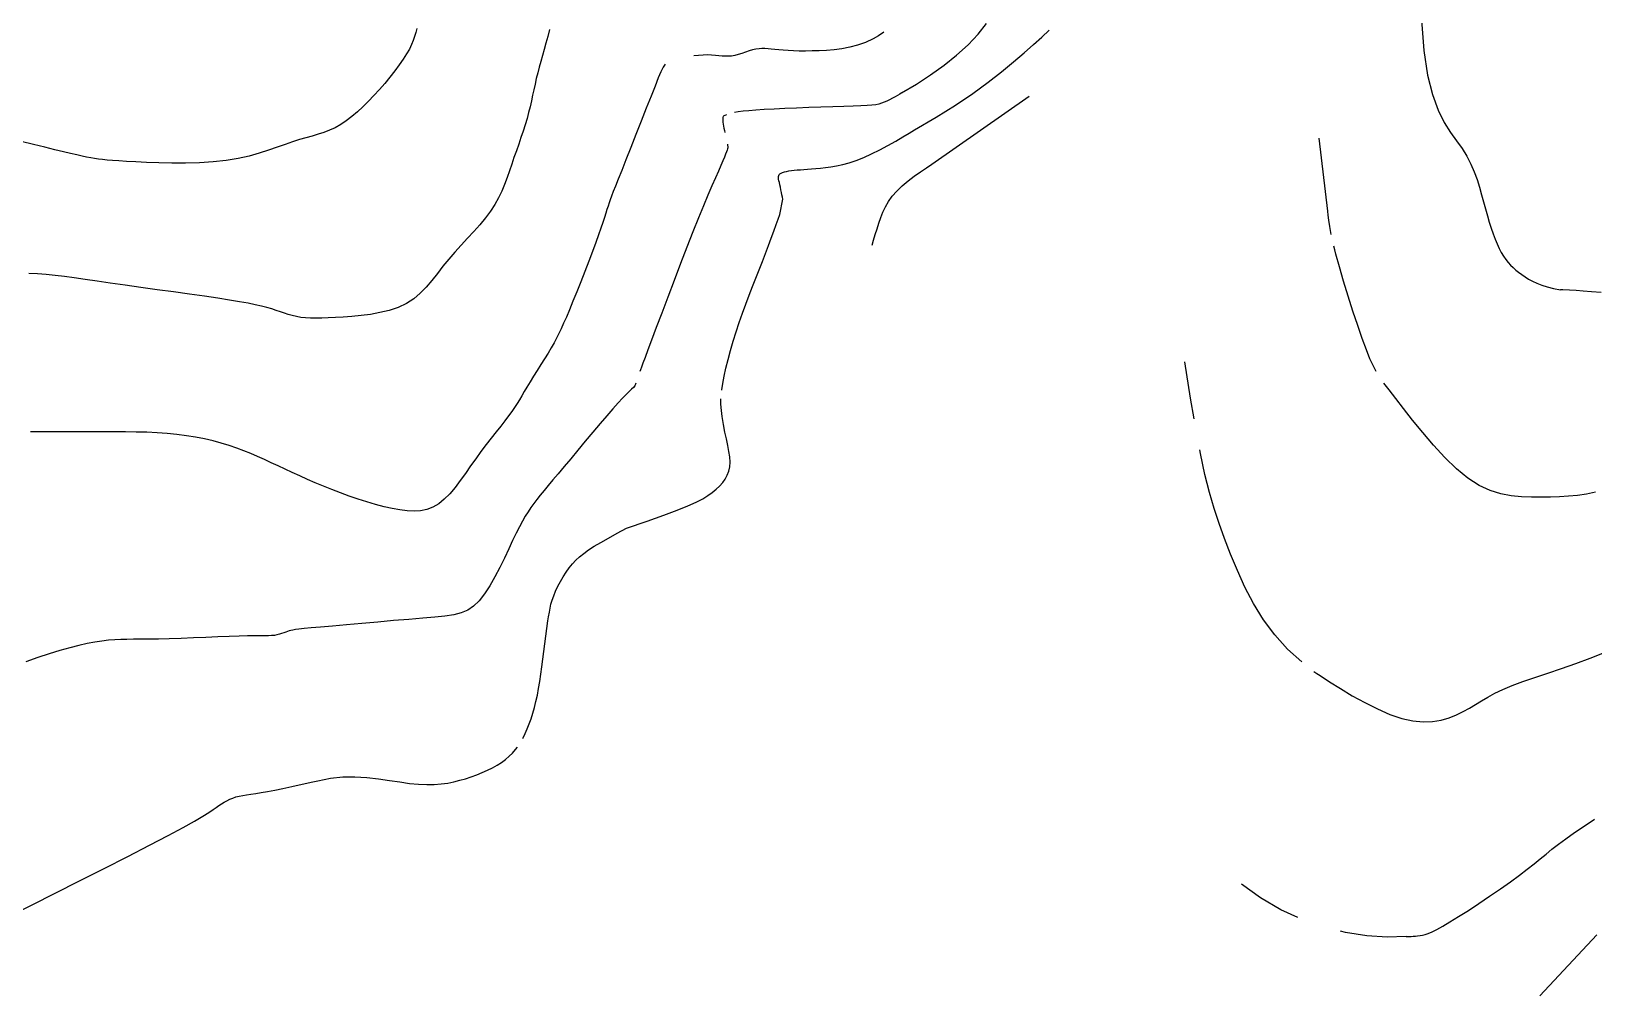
# Model space of a CAD drawing. Header units: millimetres. Extents: x 2235526 to 2245569, y 371981 to 382303.
# Drawn here: x 2243974.1 to 2244211.5, y 377917.6 to 378064.1 of the extents above; entities that cross this region are included whole.
import ezdxf

# ---------------------------------------------------------------- set-up
doc = ezdxf.new("R2010")
doc.units = ezdxf.units.MM
doc.linetypes.add('CONTI', pattern=[0])
for name, color, linetype, transparency in [('161', 10, 'CONTI', 0.7), ('163', 10, 'CONTI', 0.7), ('165', 10, 'CONTI', 0.7), ('167', 10, 'CONTI', 0.7), ('169', 10, 'CONTI', 0.7), ('171', 10, 'CONTI', 0.7)]:
    doc.layers.add(name, color=color, linetype=linetype, transparency=transparency)

msp = doc.modelspace()

# ---------------------------------------------------------------- linework, layer by layer
at = {"layer": '161', "elevation": 161}
msp.add_lwpolyline([(2244101.84, 378031.62), (2244102.06, 378032.41), (2244102.32, 378033.25), (2244102.59, 378034.11), (2244102.86, 378034.97), (2244103.15, 378035.81), (2244103.48, 378036.64), (2244103.87, 378037.45), (2244104.34, 378038.26), (2244104.9, 378039.06), (2244105.59, 378039.85), (2244106.4, 378040.63), (2244107.3, 378041.39), (2244108.25, 378042.11), (2244109.2, 378042.78), (2244110.11, 378043.39), (2244110.94, 378043.92), (2244125.69, 378054.27)], dxfattribs=at)
at = {"layer": '163'}
for points in [[(2244108.31, 378049.15), (2244111.59, 378051.06), (2244114.53, 378052.91), (2244117.14, 378054.68), (2244119.47, 378056.37), (2244121.52, 378057.96), (2244123.34, 378059.46), (2244124.95, 378060.84), (2244126.36, 378062.11), (2244127.62, 378063.25), (2244128.74, 378064.28)], [(2244064.53, 377988.65), (2244067.65, 377989.7), (2244070.19, 377990.6), (2244072.24, 377991.36), (2244073.86, 377992.02), (2244075.12, 377992.6), (2244076.11, 377993.12), (2244076.9, 377993.6), (2244077.56, 377994.07), (2244078.15, 377994.55), (2244078.68, 377995.04), (2244079.14, 377995.56), (2244079.53, 377996.11), (2244079.84, 377996.69), (2244080.07, 377997.31), (2244080.21, 377997.97), (2244080.26, 377998.69), (2244080.22, 377999.46), (2244080.09, 378000.3), (2244079.92, 378001.21), (2244079.7, 378002.19), (2244079.47, 378003.25), (2244079.25, 378004.39), (2244079.06, 378005.63), (2244078.92, 378006.97)], [(2244048.77, 377956.71), (2244048.82, 377956.79), (2244049.14, 377957.46), (2244049.45, 377958.16), (2244049.74, 377958.91), (2244050.02, 377959.7), (2244050.28, 377960.54), (2244050.53, 377961.41), (2244050.76, 377962.33), (2244050.98, 377963.3), (2244051.17, 377964.3), (2244051.36, 377965.35), (2244051.52, 377966.45), (2244051.67, 377967.57), (2244051.82, 377968.72), (2244051.96, 377969.89), (2244052.1, 377971.07), (2244052.25, 377972.25), (2244052.41, 377973.41), (2244052.59, 377974.56)], [(2244017.65, 377950.27), (2244019.53, 377950.68), (2244021.41, 377950.87), (2244023.26, 377950.88), (2244025.07, 377950.77), (2244026.83, 377950.57), (2244028.51, 377950.33), (2244030.09, 377950.09), (2244031.57, 377949.88), (2244032.93, 377949.75), (2244034.17, 377949.7), (2244035.32, 377949.72), (2244036.38, 377949.8), (2244037.37, 377949.93), (2244038.31, 377950.12), (2244039.21, 377950.34), (2244040.08, 377950.59), (2244040.94, 377950.87), (2244041.78, 377951.18), (2244042.61, 377951.51), (2244043.4, 377951.86), (2244044.16, 377952.24), (2244044.87, 377952.64), (2244045.54, 377953.07), (2244046.16, 377953.52), (2244046.72, 377953.99), (2244047.22, 377954.49), (2244047.68, 377955.02), (2244047.96, 377955.4)]]:
    msp.add_lwpolyline(points, dxfattribs=at)
at = {"layer": '163', "elevation": 163}
for points in [[(2244078.99, 378009.59), (2244079, 378009.67), (2244079.15, 378010.63), (2244079.36, 378011.72), (2244079.63, 378012.94), (2244079.96, 378014.24), (2244080.33, 378015.62), (2244080.74, 378017.04), (2244081.18, 378018.48), (2244081.65, 378019.91), (2244082.14, 378021.31), (2244082.64, 378022.68), (2244083.15, 378024.02), (2244083.67, 378025.33), (2244084.18, 378026.62), (2244084.69, 378027.89), (2244085.18, 378029.14), (2244085.65, 378030.38), (2244086.1, 378031.58), (2244086.53, 378032.72), (2244086.91, 378033.78), (2244087.26, 378034.75), (2244087.56, 378035.6), (2244087.8, 378036.31), (2244088.26, 378038.6), (2244088.21, 378038.91), (2244088.14, 378039.26), (2244088.07, 378039.64), (2244087.99, 378040.03), (2244087.91, 378040.42), (2244087.83, 378040.79), (2244087.75, 378041.13), (2244087.69, 378041.43), (2244087.64, 378041.68), (2244087.61, 378041.89), (2244087.61, 378042.07), (2244087.65, 378042.23), (2244087.73, 378042.36), (2244087.85, 378042.48), (2244088.03, 378042.58), (2244088.25, 378042.68), (2244088.52, 378042.77), (2244088.84, 378042.84), (2244089.2, 378042.91), (2244089.59, 378042.97), (2244090.01, 378043.02), (2244090.47, 378043.06), (2244090.96, 378043.1), (2244091.48, 378043.14), (2244092.05, 378043.18), (2244092.66, 378043.22), (2244093.31, 378043.28), (2244094.01, 378043.34), (2244094.77, 378043.42), (2244095.58, 378043.53), (2244096.45, 378043.68), (2244097.38, 378043.89), (2244098.37, 378044.16), (2244099.44, 378044.51), (2244100.57, 378044.96), (2244101.77, 378045.5), (2244103.01, 378046.12), (2244104.24, 378046.78), (2244105.43, 378047.44), (2244106.53, 378048.08), (2244107.5, 378048.66), (2244108.31, 378049.15)], [(2244078.92, 378006.97), (2244078.88, 378007.51), (2244078.87, 378008.13), (2244078.88, 378008.28)], [(2244052.59, 377974.56), (2244052.7, 377975.2), (2244052.81, 377975.87), (2244052.92, 377976.49), (2244053.05, 377977.09), (2244053.23, 377977.71), (2244053.47, 377978.38), (2244053.76, 377979.08), (2244054.11, 377979.81), (2244054.49, 377980.54), (2244054.92, 377981.26), (2244055.36, 377981.95), (2244055.83, 377982.61), (2244056.3, 377983.21), (2244056.81, 377983.76), (2244057.38, 377984.3), (2244058.02, 377984.82), (2244058.76, 377985.35), (2244059.62, 377985.9), (2244060.64, 377986.49), (2244061.81, 377987.14), (2244063.13, 377987.86), (2244064.53, 377988.65)], [(2243971.07, 377929.86), (2243974.21, 377931.44), (2243977.72, 377933.2), (2243981.42, 377935.07), (2243985.16, 377936.96), (2243988.76, 377938.79), (2243992.07, 377940.49), (2243994.91, 377941.97), (2243997.16, 377943.18), (2243998.87, 377944.14), (2244000.14, 377944.88), (2244001.05, 377945.45), (2244001.7, 377945.89), (2244002.18, 377946.23), (2244002.58, 377946.51), (2244002.97, 377946.78), (2244003.38, 377947.03), (2244003.8, 377947.25), (2244004.24, 377947.46), (2244004.7, 377947.65), (2244005.19, 377947.81), (2244005.69, 377947.95), (2244006.23, 377948.06), (2244006.81, 377948.16), (2244007.46, 377948.25), (2244008.19, 377948.35), (2244009.02, 377948.48), (2244009.97, 377948.63), (2244011.07, 377948.84), (2244012.31, 377949.1), (2244013.7, 377949.41), (2244015.23, 377949.75), (2244016.88, 377950.11), (2244017.65, 377950.27)], [(2244203.28, 377917.62), (2244211.98, 377926.85)]]:
    msp.add_lwpolyline(points, dxfattribs=at)
at = {"layer": '165'}
for points in [[(2244106.32, 378054.75), (2244108.57, 378056.1), (2244110.73, 378057.51), (2244112.78, 378058.98), (2244114.69, 378060.49), (2244116.42, 378062.05), (2244117.94, 378063.66), (2244119.22, 378065.31)], [(2244166.54, 377929.51), (2244163.97, 377930.68), (2244160.87, 377932.48), (2244157.96, 377934.59)], [(2244182.99, 377926.62), (2244180.1, 377926.51), (2244177.01, 377926.71), (2244173.79, 377927.23), (2244173.01, 377927.42)]]:
    msp.add_lwpolyline(points, dxfattribs=at)
at = {"layer": '165', "elevation": 165}
for points in [[(2244106.32, 378054.75), (2244106.04, 378054.58), (2244105.71, 378054.39), (2244105.33, 378054.17), (2244104.93, 378053.94), (2244104.51, 378053.72), (2244104.09, 378053.51), (2244103.68, 378053.33), (2244103.28, 378053.18), (2244102.87, 378053.06), (2244102.39, 378052.97), (2244101.81, 378052.89), (2244101.07, 378052.83), (2244100.14, 378052.78), (2244098.97, 378052.73), (2244097.53, 378052.68), (2244095.87, 378052.63), (2244094.08, 378052.57), (2244092.22, 378052.52), (2244090.36, 378052.45), (2244088.57, 378052.38), (2244086.94, 378052.31), (2244085.46, 378052.23), (2244084.19, 378052.14), (2244083.13, 378052.05), (2244082.24, 378051.97), (2244081.51, 378051.88), (2244080.92, 378051.81)], [(2244079.72, 378051.42), (2244079.19, 378051.21), (2244079.16, 378051.03), (2244079.15, 378050.81), (2244079.16, 378050.57), (2244079.18, 378050.3), (2244079.22, 378050.01), (2244079.27, 378049.7), (2244079.33, 378049.39), (2244079.4, 378049.06), (2244079.48, 378048.74)], [(2244079.86, 378046.98), (2244079.91, 378046.42), (2244079.87, 378046.25), (2244079.8, 378046.05), (2244079.71, 378045.79), (2244079.58, 378045.44), (2244079.4, 378045), (2244079.16, 378044.43), (2244078.86, 378043.74), (2244078.49, 378042.88), (2244078.04, 378041.86), (2244077.51, 378040.66), (2244076.91, 378039.25), (2244076.23, 378037.63), (2244075.47, 378035.78), (2244074.63, 378033.68), (2244073.71, 378031.35), (2244072.74, 378028.84), (2244071.76, 378026.28), (2244070.79, 378023.73), (2244069.88, 378021.31), (2244069.05, 378019.11), (2244068.34, 378017.22), (2244067.77, 378015.71), (2244067.34, 378014.56), (2244067.02, 378013.71), (2244066.79, 378013.11), (2244066.64, 378012.7), (2244066.53, 378012.42)], [(2244065.96, 378010.66), (2244065.8, 378010.26), (2244065.59, 378010.02), (2244065.31, 378009.74), (2244064.95, 378009.39), (2244064.5, 378008.95), (2244063.94, 378008.38), (2244063.27, 378007.67), (2244062.47, 378006.79), (2244061.54, 378005.72), (2244060.51, 378004.52), (2244059.4, 378003.21), (2244058.27, 378001.86), (2244057.14, 378000.51), (2244056.05, 377999.2), (2244055.04, 377997.99), (2244054.14, 377996.92), (2244053.34, 377995.97), (2244052.63, 377995.12), (2244052, 377994.36), (2244051.43, 377993.66), (2244050.92, 377993.01), (2244050.45, 377992.39), (2244050, 377991.77), (2244049.58, 377991.14), (2244049.15, 377990.45), (2244048.72, 377989.7), (2244048.26, 377988.86), (2244047.77, 377987.89), (2244047.23, 377986.77), (2244046.63, 377985.5), (2244045.98, 377984.11), (2244045.28, 377982.67), (2244044.54, 377981.24), (2244043.77, 377979.88), (2244042.97, 377978.65), (2244042.15, 377977.61), (2244041.3, 377976.8), (2244040.41, 377976.21), (2244039.41, 377975.78), (2244038.27, 377975.49), (2244036.94, 377975.28), (2244035.39, 377975.12), (2244033.57, 377974.97), (2244031.46, 377974.79), (2244029.14, 377974.6), (2244026.72, 377974.38), (2244024.29, 377974.17), (2244021.97, 377973.96), (2244019.85, 377973.77), (2244018.04, 377973.61), (2244016.62, 377973.48), (2244015.55, 377973.38), (2244014.76, 377973.3), (2244014.21, 377973.23), (2244013.82, 377973.17), (2244013.53, 377973.11), (2244013.29, 377973.03), (2244013.03, 377972.94), (2244012.76, 377972.84), (2244012.46, 377972.73), (2244012.13, 377972.62), (2244011.79, 377972.52), (2244011.42, 377972.43), (2244011.03, 377972.36), (2244010.61, 377972.32), (2244010.13, 377972.3), (2244009.56, 377972.29), (2244008.87, 377972.28), (2244008.01, 377972.28), (2244006.96, 377972.27), (2244005.68, 377972.24), (2244004.16, 377972.19), (2244002.45, 377972.12), (2244000.61, 377972.04), (2243998.72, 377971.97), (2243996.84, 377971.89), (2243995.05, 377971.83), (2243993.41, 377971.79), (2243991.99, 377971.76), (2243990.74, 377971.76), (2243989.64, 377971.76), (2243988.63, 377971.75), (2243987.69, 377971.73), (2243986.77, 377971.69), (2243985.82, 377971.61), (2243984.81, 377971.49), (2243983.73, 377971.32), (2243982.57, 377971.1), (2243981.3, 377970.82), (2243979.93, 377970.47), (2243978.45, 377970.06), (2243976.83, 377969.56), (2243975.08, 377968.99), (2243973.25, 377968.35)], [(2244182.99, 377926.62), (2244183.19, 377926.62), (2244183.44, 377926.63), (2244183.73, 377926.64), (2244184.05, 377926.66), (2244184.39, 377926.69), (2244184.74, 377926.72), (2244185.11, 377926.77), (2244185.48, 377926.83), (2244185.88, 377926.93), (2244186.36, 377927.09), (2244186.94, 377927.33), (2244187.65, 377927.69), (2244188.54, 377928.17), (2244189.63, 377928.82), (2244190.95, 377929.64), (2244192.44, 377930.59), (2244194.04, 377931.64), (2244195.68, 377932.75), (2244197.31, 377933.86), (2244198.84, 377934.94), (2244200.22, 377935.94), (2244201.4, 377936.84), (2244202.43, 377937.65), (2244203.35, 377938.4), (2244204.24, 377939.13), (2244205.15, 377939.86), (2244206.14, 377940.63), (2244207.27, 377941.47), (2244208.59, 377942.4), (2244210.05, 377943.4), (2244211.6, 377944.44)]]:
    msp.add_lwpolyline(points, dxfattribs=at)
at = {"layer": '167', "elevation": 167}
for points in [[(2244103.63, 378064), (2244102.82, 378063.45), (2244101.99, 378062.97), (2244100.83, 378062.43), (2244099.64, 378062.01), (2244098.44, 378061.69), (2244097.24, 378061.47), (2244096.06, 378061.31), (2244094.9, 378061.22), (2244093.78, 378061.16), (2244092.72, 378061.13), (2244091.72, 378061.11), (2244090.77, 378061.12), (2244089.89, 378061.15), (2244089.08, 378061.18), (2244088.34, 378061.23), (2244087.66, 378061.29), (2244087.07, 378061.36), (2244086.53, 378061.42), (2244086.03, 378061.47), (2244085.57, 378061.5), (2244085.11, 378061.51), (2244084.66, 378061.48), (2244084.18, 378061.4), (2244083.68, 378061.28), (2244083.15, 378061.13), (2244082.61, 378060.95), (2244082.06, 378060.77), (2244081.51, 378060.6), (2244080.98, 378060.46), (2244080.47, 378060.36), (2244079.99, 378060.32), (2244079.52, 378060.32), (2244079.06, 378060.36), (2244078.57, 378060.41), (2244078.04, 378060.46), (2244077.46, 378060.5), (2244076.81, 378060.52), (2244076.17, 378060.5), (2244075.48, 378060.45), (2244074.77, 378060.39)], [(2244070.4, 378059.13), (2244070.09, 378058.66), (2244069.75, 378057.98), (2244069.36, 378057.05), (2244068.86, 378055.8), (2244068.25, 378054.25), (2244067.54, 378052.44), (2244066.76, 378050.48), (2244065.96, 378048.45), (2244065.18, 378046.46), (2244064.44, 378044.61), (2244063.8, 378042.98), (2244063.27, 378041.65), (2244062.85, 378040.59), (2244062.52, 378039.76), (2244062.26, 378039.09), (2244062.05, 378038.54), (2244061.88, 378038.05), (2244061.72, 378037.58), (2244061.56, 378037.07), (2244061.38, 378036.5), (2244061.18, 378035.85), (2244060.93, 378035.1), (2244060.64, 378034.22), (2244060.29, 378033.21), (2244059.87, 378032.03), (2244059.36, 378030.68), (2244058.8, 378029.2), (2244058.2, 378027.65), (2244057.58, 378026.08), (2244056.96, 378024.55), (2244056.38, 378023.11), (2244055.85, 378021.81), (2244055.39, 378020.7), (2244054.98, 378019.76), (2244054.61, 378018.93), (2244054.26, 378018.19), (2244053.9, 378017.49), (2244053.52, 378016.79), (2244053.09, 378016.05), (2244052.61, 378015.24), (2244052.08, 378014.38), (2244051.52, 378013.49), (2244050.96, 378012.59), (2244050.4, 378011.71), (2244049.88, 378010.86), (2244049.4, 378010.08), (2244048.98, 378009.38), (2244048.6, 378008.75), (2244048.25, 378008.15), (2244047.89, 378007.57), (2244047.52, 378006.98), (2244047.1, 378006.37), (2244046.61, 378005.7), (2244046.05, 378004.95), (2244045.41, 378004.14), (2244044.72, 378003.26), (2244043.98, 378002.32), (2244043.2, 378001.33), (2244042.41, 378000.29), (2244041.62, 377999.2), (2244040.83, 377998.09), (2244040.05, 377996.97), (2244039.26, 377995.87), (2244038.47, 377994.83), (2244037.67, 377993.88), (2244036.84, 377993.05), (2244036, 377992.36), (2244035.12, 377991.85), (2244034.21, 377991.5), (2244033.25, 377991.3), (2244032.26, 377991.23), (2244031.21, 377991.27), (2244030.1, 377991.41), (2244028.93, 377991.62), (2244027.7, 377991.91), (2244026.41, 377992.25), (2244025.09, 377992.64), (2244023.75, 377993.06), (2244022.4, 377993.52), (2244021.06, 377994.01), (2244019.75, 377994.51), (2244018.47, 377995.02), (2244017.24, 377995.53), (2244016.04, 377996.05), (2244014.88, 377996.57), (2244013.75, 377997.08), (2244012.65, 377997.59), (2244011.58, 377998.1), (2244010.54, 377998.59), (2244009.51, 377999.07), (2244008.48, 377999.53), (2244007.45, 377999.98), (2244006.39, 378000.41), (2244005.3, 378000.82), (2244004.16, 378001.2), (2244002.96, 378001.56), (2244001.71, 378001.89), (2244000.4, 378002.19), (2243999.05, 378002.46), (2243997.65, 378002.69), (2243996.2, 378002.88), (2243994.72, 378003.03), (2243993.2, 378003.14), (2243991.63, 378003.21), (2243990.03, 378003.25), (2243988.38, 378003.27), (2243986.67, 378003.28), (2243984.92, 378003.28), (2243983.11, 378003.28), (2243981.25, 378003.28), (2243979.36, 378003.29), (2243977.5, 378003.3), (2243975.68, 378003.3), (2243973.95, 378003.29)], [(2244168.94, 377966.88), (2244169.41, 377966.57), (2244169.92, 377966.24), (2244171.36, 377965.31), (2244173, 377964.28), (2244174.8, 377963.2), (2244176.7, 377962.15), (2244178.62, 377961.18), (2244180.53, 377960.36), (2244182.34, 377959.74), (2244184.03, 377959.37), (2244185.58, 377959.23), (2244187.01, 377959.29), (2244188.32, 377959.5), (2244189.53, 377959.85), (2244190.64, 377960.29), (2244191.66, 377960.78), (2244192.6, 377961.3), (2244193.51, 377961.85), (2244194.43, 377962.4), (2244195.41, 377962.98), (2244196.48, 377963.56), (2244197.7, 377964.16), (2244199.1, 377964.75), (2244200.73, 377965.36), (2244202.54, 377965.98), (2244204.51, 377966.63), (2244206.59, 377967.33), (2244208.75, 377968.07), (2244210.93, 377968.89), (2244213.11, 377969.78)]]:
    msp.add_lwpolyline(points, dxfattribs=at)
at = {"layer": '167'}
for points in [[(2244150.76, 378005.24), (2244150.22, 378008.41), (2244149.37, 378013.92)], [(2244167.13, 377968.36), (2244164.96, 377970.28), (2244163.03, 377972.42), (2244161.32, 377974.74), (2244159.82, 377977.18), (2244158.5, 377979.69), (2244157.34, 377982.22), (2244156.31, 377984.7), (2244155.4, 377987.09), (2244154.58, 377989.36), (2244153.82, 377991.63), (2244153.11, 377994.06), (2244152.42, 377996.8), (2244151.72, 378000), (2244151.62, 378000.52)]]:
    msp.add_lwpolyline(points, dxfattribs=at)
at = {"layer": '169', "elevation": 169}
for points in [[(2244052.84, 378064.38), (2244052.56, 378063.32), (2244052.28, 378062.31), (2244052.02, 378061.34), (2244051.75, 378060.42), (2244051.5, 378059.52), (2244051.26, 378058.65), (2244051.03, 378057.79), (2244050.82, 378056.94), (2244050.63, 378056.1), (2244050.44, 378055.25), (2244050.26, 378054.4), (2244050.08, 378053.54), (2244049.88, 378052.67), (2244049.66, 378051.78), (2244049.42, 378050.86), (2244049.14, 378049.92), (2244048.83, 378048.96), (2244048.49, 378047.98), (2244048.15, 378046.99), (2244047.79, 378045.98), (2244047.43, 378044.97), (2244047.08, 378043.95), (2244046.73, 378042.92), (2244046.38, 378041.9), (2244046, 378040.87), (2244045.59, 378039.84), (2244045.1, 378038.82), (2244044.54, 378037.8), (2244043.88, 378036.78), (2244043.12, 378035.76), (2244042.26, 378034.74), (2244041.34, 378033.72), (2244040.37, 378032.69), (2244039.4, 378031.65), (2244038.43, 378030.59), (2244037.51, 378029.52), (2244036.63, 378028.43), (2244035.79, 378027.34), (2244034.96, 378026.27), (2244034.1, 378025.26), (2244033.19, 378024.32), (2244032.19, 378023.48), (2244031.08, 378022.76), (2244029.84, 378022.18), (2244028.49, 378021.72), (2244027.07, 378021.38), (2244025.63, 378021.12), (2244024.19, 378020.94), (2244022.8, 378020.81), (2244021.49, 378020.71), (2244020.29, 378020.63), (2244019.2, 378020.57), (2244018.21, 378020.54), (2244017.31, 378020.53), (2244016.49, 378020.54), (2244015.73, 378020.59), (2244015.03, 378020.67), (2244014.37, 378020.79), (2244013.75, 378020.94), (2244013.14, 378021.11), (2244012.54, 378021.3), (2244011.93, 378021.51), (2244011.29, 378021.72), (2244010.62, 378021.94), (2244009.89, 378022.15), (2244009.07, 378022.36), (2244008.13, 378022.58), (2244007.03, 378022.81), (2244005.74, 378023.05), (2244004.23, 378023.3), (2244002.45, 378023.58), (2244000.39, 378023.88), (2243998.11, 378024.2), (2243995.69, 378024.53), (2243993.2, 378024.87), (2243990.72, 378025.21), (2243988.33, 378025.54), (2243986.09, 378025.85), (2243984.08, 378026.15), (2243982.27, 378026.42), (2243980.62, 378026.66), (2243979.11, 378026.87), (2243977.7, 378027.05), (2243976.35, 378027.19), (2243975.03, 378027.29), (2243973.7, 378027.34)], [(2244171.61, 378033.25), (2244171.38, 378034.45), (2244171.23, 378035.43), (2244171.15, 378036.2), (2244171.1, 378036.8), (2244169.78, 378047.88)], [(2244178.43, 378012.43), (2244177.96, 378013.33), (2244177.48, 378014.39), (2244176.95, 378015.71), (2244176.32, 378017.43), (2244175.63, 378019.44), (2244174.9, 378021.62), (2244174.17, 378023.9), (2244173.48, 378026.16), (2244172.85, 378028.32), (2244172.31, 378030.28), (2244172.15, 378030.9), (2244172, 378031.49)], [(2244211.77, 377994.09), (2244210.39, 377993.8), (2244209.03, 377993.6), (2244207.67, 377993.48), (2244206.29, 377993.4), (2244204.9, 377993.36), (2244203.48, 377993.35), (2244202.02, 377993.34), (2244200.51, 377993.39), (2244198.97, 377993.54), (2244197.39, 377993.85), (2244195.76, 377994.36), (2244194.09, 377995.14), (2244192.38, 377996.23), (2244190.63, 377997.67), (2244188.87, 377999.37), (2244187.15, 378001.23), (2244185.5, 378003.16), (2244183.97, 378005.06), (2244182.59, 378006.83), (2244181.41, 378008.36), (2244180.41, 378009.64), (2244179.62, 378010.67)]]:
    msp.add_lwpolyline(points, dxfattribs=at)
at = {"layer": '171'}
msp.add_lwpolyline([(2244185.32, 378065.79), (2244185.68, 378061.2), (2244186.25, 378057.48), (2244186.99, 378054.5), (2244187.85, 378052.14), (2244188.78, 378050.27), (2244189.73, 378048.76), (2244190.64, 378047.48), (2244191.48, 378046.31), (2244192.2, 378045.14), (2244192.81, 378043.96), (2244193.33, 378042.78), (2244193.76, 378041.6), (2244194.13, 378040.44), (2244194.46, 378039.3), (2244194.76, 378038.2), (2244195.04, 378037.13), (2244195.33, 378036.11), (2244195.61, 378035.14), (2244195.9, 378034.23), (2244196.2, 378033.37), (2244196.5, 378032.56), (2244196.81, 378031.82), (2244197.13, 378031.14), (2244197.45, 378030.52), (2244197.78, 378029.96), (2244198.12, 378029.46), (2244198.47, 378029.01), (2244198.84, 378028.6), (2244199.23, 378028.22), (2244199.65, 378027.86), (2244200.08, 378027.52), (2244200.55, 378027.17), (2244201.05, 378026.83), (2244201.59, 378026.49), (2244202.19, 378026.16), (2244202.86, 378025.84), (2244203.6, 378025.55), (2244204.44, 378025.28), (2244205.37, 378025.05), (2244206.43, 378024.86)], dxfattribs=at)
at = {"layer": '171', "elevation": 171}
for points in [[(2244032.65, 378064.52), (2244032.5, 378063.93), (2244032.33, 378063.34), (2244032.12, 378062.73), (2244031.87, 378062.1), (2244031.54, 378061.42), (2244031.12, 378060.68), (2244030.61, 378059.87), (2244030.01, 378059.01), (2244029.33, 378058.1), (2244028.59, 378057.16), (2244027.81, 378056.21), (2244026.99, 378055.28), (2244026.16, 378054.36), (2244025.32, 378053.49), (2244024.48, 378052.66), (2244023.64, 378051.89), (2244022.8, 378051.18), (2244021.95, 378050.53), (2244021.11, 378049.97), (2244020.26, 378049.48), (2244019.41, 378049.09), (2244018.55, 378048.76), (2244017.68, 378048.47), (2244016.77, 378048.21), (2244015.82, 378047.95), (2244014.82, 378047.67), (2244013.76, 378047.34), (2244012.64, 378046.94), (2244011.43, 378046.51), (2244010.12, 378046.05), (2244008.71, 378045.6), (2244007.18, 378045.17), (2244005.51, 378044.79), (2244003.69, 378044.49), (2244001.72, 378044.28), (2243999.65, 378044.16), (2243997.54, 378044.1), (2243995.46, 378044.1), (2243993.46, 378044.14), (2243991.61, 378044.2), (2243989.96, 378044.28), (2243988.57, 378044.35), (2243987.41, 378044.42), (2243986.45, 378044.49), (2243985.63, 378044.56), (2243984.93, 378044.64), (2243984.3, 378044.72), (2243983.71, 378044.81), (2243983.12, 378044.91), (2243982.5, 378045.02), (2243981.8, 378045.16), (2243981, 378045.34), (2243980.07, 378045.55), (2243978.97, 378045.81), (2243977.67, 378046.13), (2243976.14, 378046.51), (2243974.42, 378046.93), (2243972.54, 378047.4)], [(2244212.61, 378024.42), (2244211.16, 378024.55), (2244209.9, 378024.65), (2244208.8, 378024.73), (2244207.79, 378024.79), (2244206.82, 378024.84), (2244206.43, 378024.86)]]:
    msp.add_lwpolyline(points, dxfattribs=at)

doc.saveas('drawing.dxf')
